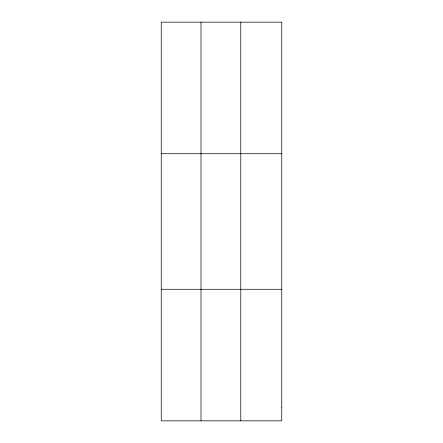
<?xml version="1.0" encoding="UTF-8"?>
<svg xmlns="http://www.w3.org/2000/svg" width="443" height="443" viewBox="0 0 443 443"><rect width="100%" height="100%" fill="white"/><g stroke="black" fill="none" stroke-linecap="round" stroke-linejoin="round"><path stroke-width="0.66" d="M161.235 153.721L281.765 153.721M161.235 289.279L281.765 289.279M240.787 22.15L240.787 420.85M201.011 22.15L201.011 420.85M281.765 407.693L281.765 420.85L161.235 420.85L161.235 22.15L281.765 22.15L281.765 407.693"/></g></svg>
